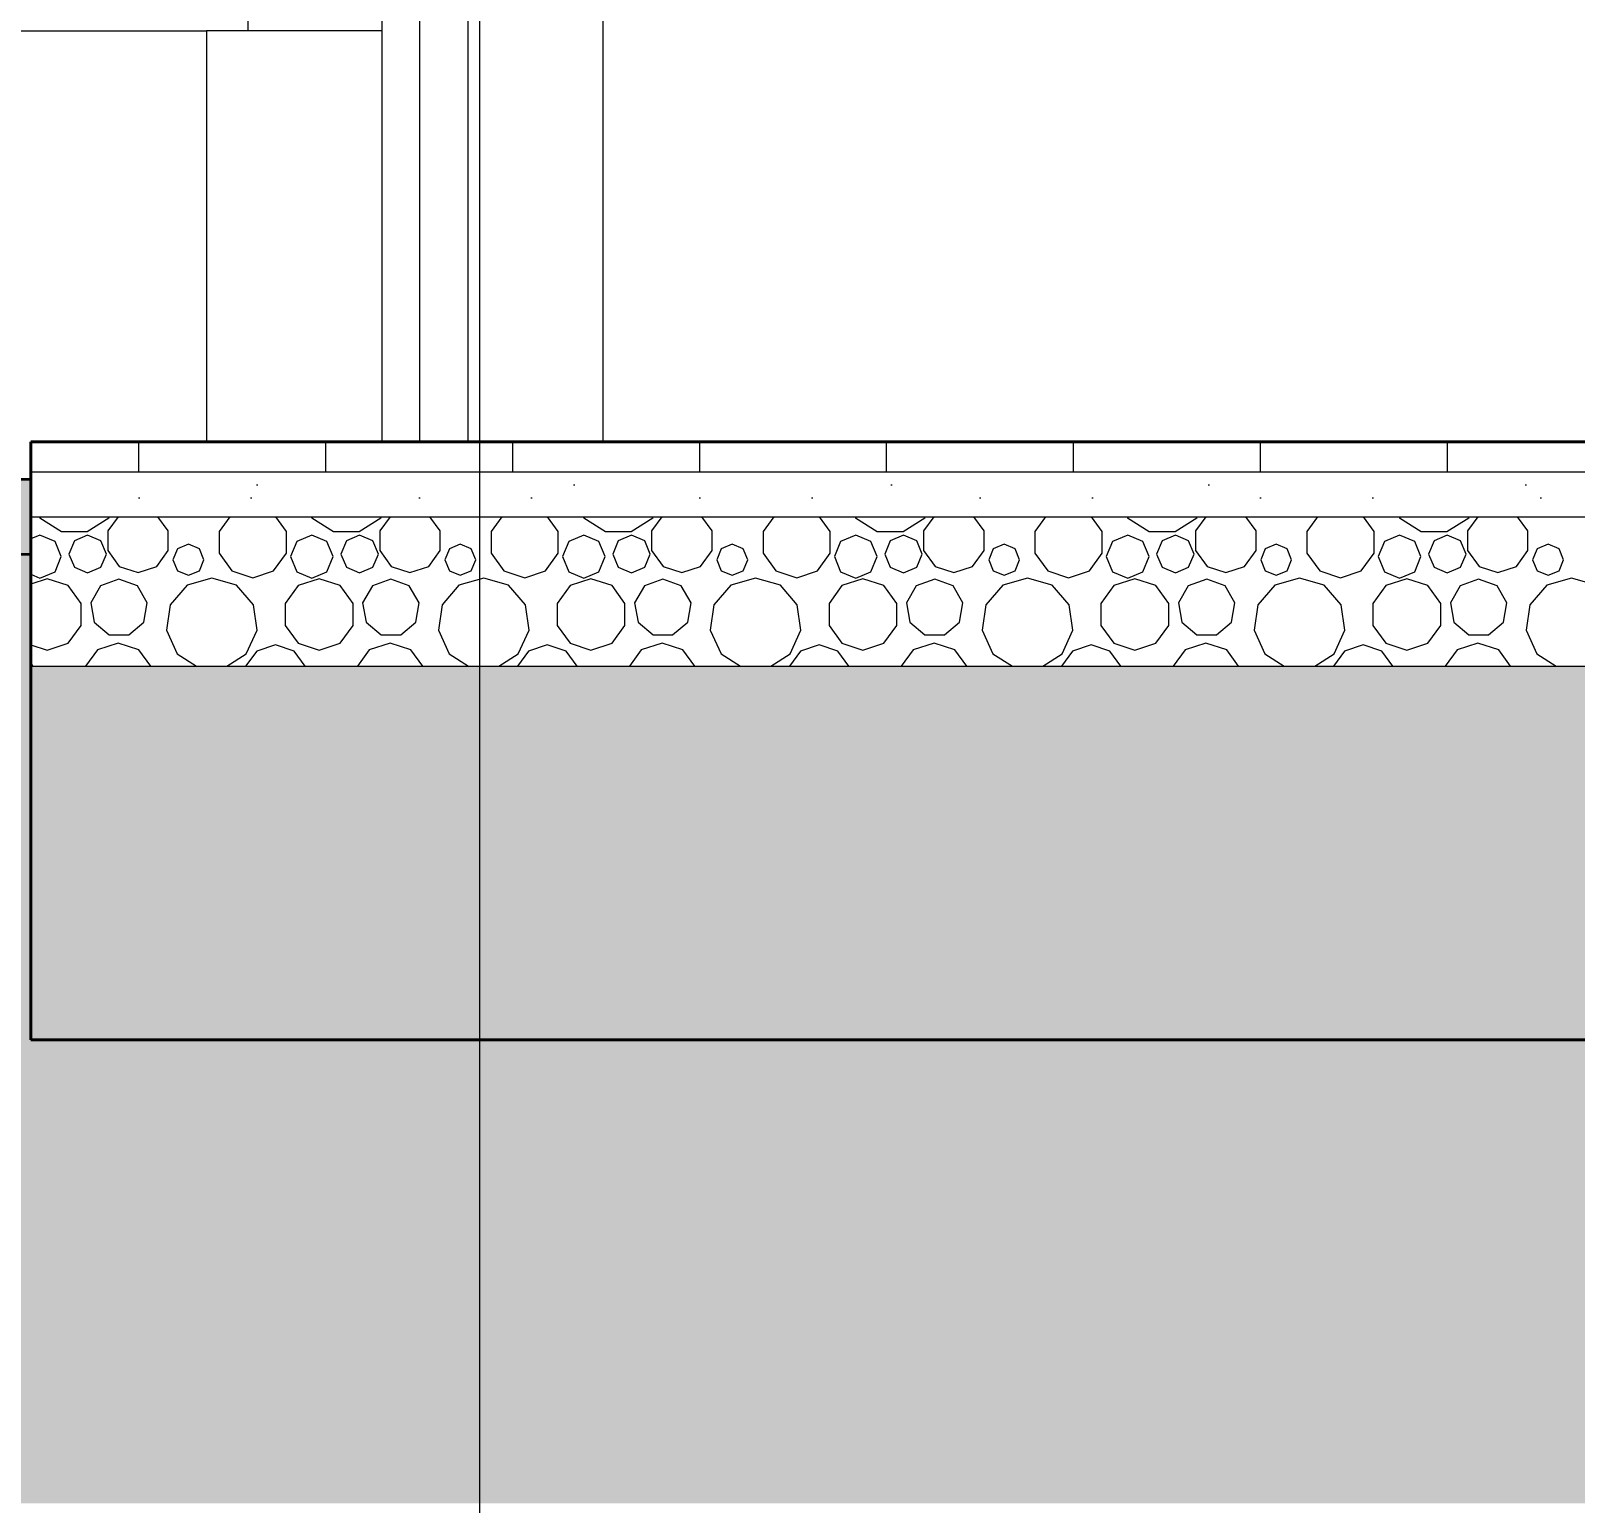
# Model space of a CAD drawing. Header units: millimetres. Extents: x 38742 to 206544, y -3832 to 13261.
# Drawn here: x 62856 to 64921, y -1420 to 550 of the extents above; entities that cross this region are included whole.
import ezdxf
from ezdxf.enums import TextEntityAlignment as Align

# ---------------------------------------------------------------- set-up
doc = ezdxf.new("R2010")
doc.units = ezdxf.units.MM
doc.header["$MEASUREMENT"] = 0
doc.linetypes.add('Штрихштриховая', pattern=[10936.110735, 5291.666508, -2116.666555, 1411.111116, -2116.666555])
for name, color, linetype in [('Двери ArchiCAD', 7, 'Continuous'), ('оси', 7, 'Continuous'), ('перекрытие', 7, 'Continuous'), ('подп стены Инжзащита', 7, 'Continuous'), ('стены02', 7, 'Continuous')]:
    doc.layers.add(name, color=color, linetype=linetype)
for name, color, linetype, lineweight in [('Двери ArchiCAD_Ном._пера__96', 7, 'Continuous', 13), ('Двери ArchiCAD_Ном._пера__97', 7, 'Continuous', 20), ('оси_Ном._пера__96', 7, 'Continuous', 13), ('перекрытие_Ном._пера__94', 252, 'Continuous', 13), ('перекрытие_Ном._пера__97', 7, 'Continuous', 20), ('перекрытие_Ном._пера__99', 7, 'Continuous', 40), ('подп стены Инжзащита_Ном._пера__94', 252, 'Continuous', 13), ('подп стены Инжзащита_Ном._пера__96', 7, 'Continuous', 13), ('подп стены Инжзащита_Ном._пера__97', 7, 'Continuous', 20), ('подп стены Инжзащита_Ном._пера__98', 7, 'Continuous', 35), ('стены02_Ном._пера__96', 7, 'Continuous', 13)]:
    doc.layers.add(name, color=color, linetype=linetype, lineweight=lineweight)
doc.styles.add('СГЕНЕРИР_СТИЛЬ_1', font='gost_2_304-81_type.ttf')
doc.dimstyles.new('СГЕНЕРИР_СТИЛЬ__2', dxfattribs={"dimtxt": 250, "dimasz": 142.5, "dimexe": 0.18, "dimexo": 200, "dimgap": 0.09, "dimtad": 1, "dimdec": 0, "dimzin": 0, "dimdsep": 46, "dimtxsty": 'СГЕНЕРИР_СТИЛЬ_1', "dimblk": 'ARROWHEAD_6', "dimblk1": 'ARROWHEAD_6', "dimblk2": 'ARROWHEAD_6', "dimcen": 0.09, "dimclrd": 7, "dimclre": 7, "dimclrt": 7, "dimadec": 0, "dimazin": 0, "dimtfac": 1, "dimtdec": 4, "dimtmove": 0, "dimatfit": 3, "dimfxl": 1, "dimtolj": 1, "dimtzin": 0, "dimarcsym": 0})

# ---------------------------------------------------------------- blocks, each defined once
blk = doc.blocks.new('Элемент разреза_9_2')
at = {"layer": 'Двери ArchiCAD_Ном._пера__96', "linetype": 'Continuous'}
for p, q in [((63145.7, 3200), (63145.7, 550)), ((63620.7, 3200), (63620.7, 0))]:
    blk.add_line(p, q, dxfattribs=at)
at = {"layer": 'Двери ArchiCAD_Ном._пера__97', "linetype": 'Continuous'}
for p, q in [((63325.7, 0), (63325.7, 3160)), ((63375.7, 0), (63375.7, 3160)), ((63440.7, 0), (63440.7, 3160)), ((63325.7, 0), (63375.7, 0))]:
    blk.add_line(p, q, dxfattribs=at)
blk = doc.blocks.new('Элемент разреза_20_2')
at = {"layer": 'стены02_Ном._пера__96', "linetype": 'Continuous'}
for p, q in [((62835.7, 550), (63090.7, 550)), ((62835.7, -50), (62835.7, 550)), ((62855.7, -50), (62835.7, -50))]:
    blk.add_line(p, q, dxfattribs=at)
blk = doc.blocks.new('Элемент разреза_21_2')
at = {"layer": 'стены02_Ном._пера__96', "linetype": 'Continuous'}
for p, q in [((63325.7, 550), (63090.7, 550)), ((63090.7, 550), (63090.7, 0))]:
    blk.add_line(p, q, dxfattribs=at)
blk = doc.blocks.new('Стандартный маркер сетки[1]_2', base_point=(63455.7, 2681.6))
at = {"layer": 'оси_Ном._пера__96', "linetype": 'Штрихштриховая'}
blk.add_line((63455.7, 1681.6), (63455.7, -2000), dxfattribs=at)
at = {"layer": 'оси_Ном._пера__96', "style": 'СГЕНЕРИР_СТИЛЬ_1'}
blk.add_attdef('AC_MarkerText_1', text='', height=350, rotation=360, dxfattribs=at).set_placement((63316.5, -3669.7), align=Align.BOTTOM_LEFT)
blk = doc.blocks.new('*X86')
at = {"layer": 'перекрытие_Ном._пера__94', "linetype": 'Continuous'}
for p, q in [((62867, -100), (62867.6, -101.3)), ((62867.6, -101.3), (62896.6, -119.9)), ((62931.1, -119.9), (62960.1, -101.3)), ((62972.3, -100), (62958.5, -119)), ((62960.1, -101.3), (62960.7, -100)), ((63039.4, -119), (63025.6, -100)), ((63121.7, -100), (63107.4, -119.7)), ((63197.4, -119.7), (63183.1, -100)), ((63230.7, -100), (63231.3, -101.3)), ((63231.3, -101.3), (63260.3, -119.9)), ((63294.8, -119.9), (63323.8, -101.3)), ((63336, -100), (63322.2, -119)), ((63323.8, -101.3), (63324.4, -100)), ((63403.1, -119), (63389.3, -100)), ((63485.4, -100), (63471.1, -119.7)), ((63561.1, -119.7), (63546.8, -100)), ((63594.4, -100), (63595, -101.3)), ((63595, -101.3), (63624, -119.9)), ((63658.5, -119.9), (63687.5, -101.3)), ((63699.7, -100), (63685.9, -119)), ((63687.5, -101.3), (63688.1, -100)), ((63766.8, -119), (63753.1, -100)), ((63849.2, -100), (63834.9, -119.7)), ((63924.8, -119.7), (63910.5, -100)), ((63958.1, -100), (63958.7, -101.3)), ((63958.7, -101.3), (63987.7, -119.9)), ((64022.2, -119.9), (64051.2, -101.3)), ((64063.4, -100), (64049.6, -119)), ((64051.2, -101.3), (64051.8, -100)), ((64130.6, -119), (64116.8, -100)), ((64212.9, -100), (64198.6, -119.7)), ((64288.6, -119.7), (64274.3, -100)), ((64321.8, -100), (64322.4, -101.3)), ((64322.4, -101.3), (64351.4, -119.9)), ((64385.9, -119.9), (64414.9, -101.3)), ((64427.1, -100), (64413.3, -119)), ((64414.9, -101.3), (64415.5, -100)), ((64494.3, -119), (64480.5, -100)), ((64576.6, -100), (64562.3, -119.7)), ((64652.3, -119.7), (64638, -100)), ((64685.5, -100), (64686.1, -101.3)), ((64686.1, -101.3), (64715.1, -119.9)), ((64749.6, -119.9), (64778.7, -101.3)), ((64790.8, -100), (64777, -119)), ((64778.7, -101.3), (64779.2, -100)), ((64858, -119), (64844.2, -100)), ((62896.6, -119.9), (62931.1, -119.9)), ((62958.5, -119), (62958.5, -145.3)), ((63039.4, -145.3), (63039.4, -119)), ((63107.4, -119.7), (63107.4, -148.9)), ((63197.4, -148.9), (63197.4, -119.7)), ((63260.3, -119.9), (63294.8, -119.9)), ((63322.2, -119), (63322.2, -145.3)), ((63403.1, -145.3), (63403.1, -119)), ((63471.1, -119.7), (63471.1, -148.9)), ((63561.1, -148.9), (63561.1, -119.7)), ((63624, -119.9), (63658.5, -119.9)), ((63685.9, -119), (63685.9, -145.3)), ((63766.8, -145.3), (63766.8, -119)), ((63834.9, -119.7), (63834.9, -148.9)), ((63924.8, -148.9), (63924.8, -119.7)), ((63987.7, -119.9), (64022.2, -119.9)), ((64049.6, -119), (64049.6, -145.3)), ((64130.6, -145.3), (64130.6, -119)), ((64198.6, -119.7), (64198.6, -148.9)), ((64288.6, -148.9), (64288.6, -119.7)), ((64351.4, -119.9), (64385.9, -119.9)), ((64413.3, -119), (64413.3, -145.3)), ((64494.3, -145.3), (64494.3, -119)), ((64562.3, -119.7), (64562.3, -148.9)), ((64652.3, -148.9), (64652.3, -119.7)), ((64715.1, -119.9), (64749.6, -119.9)), ((64777, -119), (64777, -145.3)), ((64858, -145.3), (64858, -119)), ((62867.8, -124.8), (62855.7, -129.8)), ((62888, -133.2), (62867.8, -124.8)), ((62896.3, -153.4), (62888, -133.2)), ((62913.9, -132.1), (62906.5, -149.9)), ((62931.6, -124.8), (62913.9, -132.1)), ((62949.3, -132.1), (62931.6, -124.8)), ((62956.7, -149.9), (62949.3, -132.1)), ((63051.7, -142.9), (63045.7, -157.6)), ((63066.3, -136.9), (63051.7, -142.9)), ((63081, -142.9), (63066.3, -136.9)), ((63087, -157.6), (63081, -142.9)), ((63211.3, -133.2), (63202.9, -153.4)), ((63231.5, -124.8), (63211.3, -133.2)), ((63251.7, -133.2), (63231.5, -124.8)), ((63260.1, -153.4), (63251.7, -133.2)), ((63277.6, -132.1), (63270.2, -149.9)), ((63295.3, -124.8), (63277.6, -132.1)), ((63313, -132.1), (63295.3, -124.8)), ((63320.4, -149.9), (63313, -132.1)), ((63415.4, -142.9), (63409.4, -157.6)), ((63430, -136.9), (63415.4, -142.9)), ((63444.7, -142.9), (63430, -136.9)), ((63450.7, -157.6), (63444.7, -142.9)), ((63575, -133.2), (63566.6, -153.4)), ((63595.2, -124.8), (63575, -133.2)), ((63615.4, -133.2), (63595.2, -124.8)), ((63623.8, -153.4), (63615.4, -133.2)), ((63641.3, -132.1), (63633.9, -149.9)), ((63659, -124.8), (63641.3, -132.1)), ((63676.7, -132.1), (63659, -124.8)), ((63684.1, -149.9), (63676.7, -132.1)), ((63779.1, -142.9), (63773.1, -157.6)), ((63793.7, -136.9), (63779.1, -142.9)), ((63808.4, -142.9), (63793.7, -136.9)), ((63814.4, -157.6), (63808.4, -142.9)), ((63938.7, -133.2), (63930.3, -153.4)), ((63958.9, -124.8), (63938.7, -133.2)), ((63979.1, -133.2), (63958.9, -124.8)), ((63987.5, -153.4), (63979.1, -133.2)), ((64005, -132.1), (63997.6, -149.9)), ((64022.7, -124.8), (64005, -132.1)), ((64040.4, -132.1), (64022.7, -124.8)), ((64047.8, -149.9), (64040.4, -132.1)), ((64142.8, -142.9), (64136.8, -157.6)), ((64157.5, -136.9), (64142.8, -142.9)), ((64172.1, -142.9), (64157.5, -136.9)), ((64178.1, -157.6), (64172.1, -142.9)), ((64302.4, -133.2), (64294, -153.4)), ((64322.6, -124.8), (64302.4, -133.2)), ((64342.8, -133.2), (64322.6, -124.8)), ((64351.2, -153.4), (64342.8, -133.2)), ((64368.7, -132.1), (64361.3, -149.9)), ((64386.4, -124.8), (64368.7, -132.1)), ((64404.1, -132.1), (64386.4, -124.8)), ((64411.5, -149.9), (64404.1, -132.1)), ((64506.5, -142.9), (64500.5, -157.6)), ((64521.2, -136.9), (64506.5, -142.9)), ((64535.8, -142.9), (64521.2, -136.9)), ((64541.8, -157.6), (64535.8, -142.9)), ((64666.1, -133.2), (64657.7, -153.4)), ((64686.3, -124.8), (64666.1, -133.2)), ((64706.5, -133.2), (64686.3, -124.8)), ((64714.9, -153.4), (64706.5, -133.2)), ((64732.4, -132.1), (64725, -149.9)), ((64750.1, -124.8), (64732.4, -132.1)), ((64767.9, -132.1), (64750.1, -124.8)), ((64775.2, -149.9), (64767.9, -132.1)), ((64870.2, -142.9), (64864.2, -157.6)), ((64884.9, -136.9), (64870.2, -142.9)), ((64899.5, -142.9), (64884.9, -136.9)), ((64905.5, -157.6), (64899.5, -142.9)), ((62888, -173.6), (62896.3, -153.4)), ((62906.5, -149.9), (62913.9, -167.6)), ((62949.3, -167.6), (62956.7, -149.9)), ((62958.5, -145.3), (62973.9, -166.6)), ((63024, -166.6), (63039.4, -145.3)), ((63045.7, -157.6), (63051.7, -172.2)), ((63081, -172.2), (63087, -157.6)), ((63107.4, -148.9), (63124.6, -172.6)), ((63180.2, -172.6), (63197.4, -148.9)), ((63202.9, -153.4), (63211.3, -173.6)), ((63251.7, -173.6), (63260.1, -153.4)), ((63270.2, -149.9), (63277.6, -167.6)), ((63313, -167.6), (63320.4, -149.9)), ((63322.2, -145.3), (63337.7, -166.6)), ((63387.7, -166.6), (63403.1, -145.3)), ((63409.4, -157.6), (63415.4, -172.2)), ((63444.7, -172.2), (63450.7, -157.6)), ((63471.1, -148.9), (63488.3, -172.6)), ((63544, -172.6), (63561.1, -148.9)), ((63566.6, -153.4), (63575, -173.6)), ((63615.4, -173.6), (63623.8, -153.4)), ((63633.9, -149.9), (63641.3, -167.6)), ((63676.7, -167.6), (63684.1, -149.9)), ((63685.9, -145.3), (63701.4, -166.6)), ((63751.4, -166.6), (63766.8, -145.3)), ((63773.1, -157.6), (63779.1, -172.2)), ((63808.4, -172.2), (63814.4, -157.6)), ((63834.9, -148.9), (63852, -172.6)), ((63907.7, -172.6), (63924.8, -148.9)), ((63930.3, -153.4), (63938.7, -173.6)), ((63979.1, -173.6), (63987.5, -153.4)), ((63997.6, -149.9), (64005, -167.6)), ((64040.4, -167.6), (64047.8, -149.9)), ((64049.6, -145.3), (64065.1, -166.6)), ((64115.1, -166.6), (64130.6, -145.3)), ((64136.8, -157.6), (64142.8, -172.2)), ((64172.1, -172.2), (64178.1, -157.6)), ((64198.6, -148.9), (64215.8, -172.6)), ((64271.4, -172.6), (64288.6, -148.9)), ((64294, -153.4), (64302.4, -173.6)), ((64342.8, -173.6), (64351.2, -153.4)), ((64361.3, -149.9), (64368.7, -167.6)), ((64404.1, -167.6), (64411.5, -149.9)), ((64413.3, -145.3), (64428.8, -166.6)), ((64478.8, -166.6), (64494.3, -145.3)), ((64500.5, -157.6), (64506.5, -172.2)), ((64535.8, -172.2), (64541.8, -157.6)), ((64562.3, -148.9), (64579.5, -172.6)), ((64635.1, -172.6), (64652.3, -148.9)), ((64657.7, -153.4), (64666.1, -173.6)), ((64706.5, -173.6), (64714.9, -153.4)), ((64725, -149.9), (64732.4, -167.6)), ((64767.9, -167.6), (64775.2, -149.9)), ((64777, -145.3), (64792.5, -166.6)), ((64842.5, -166.6), (64858, -145.3)), ((64864.2, -157.6), (64870.2, -172.2)), ((64899.5, -172.2), (64905.5, -157.6)), ((62855.7, -177), (62867.8, -182)), ((62877.4, -183), (62855.7, -190.1)), ((62867.8, -182), (62888, -173.6)), ((62905.5, -192.2), (62877.4, -183)), ((62913.9, -167.6), (62931.6, -174.9)), ((62931.6, -174.9), (62949.3, -167.6)), ((62973.5, -183.6), (62948.8, -192.6)), ((62998.1, -192.6), (62973.5, -183.6)), ((62973.9, -166.6), (62999, -174.7)), ((62999, -174.7), (63024, -166.6)), ((63051.7, -172.2), (63066.3, -178.2)), ((63097.6, -182), (63064.5, -191.7)), ((63066.3, -178.2), (63081, -172.2)), ((63130.7, -191.7), (63097.6, -182)), ((63124.6, -172.6), (63152.4, -181.6)), ((63152.4, -181.6), (63180.2, -172.6)), ((63211.3, -173.6), (63231.5, -182)), ((63241.1, -183), (63213.1, -192.2)), ((63231.5, -182), (63251.7, -173.6)), ((63269.2, -192.2), (63241.1, -183)), ((63277.6, -167.6), (63295.3, -174.9)), ((63295.3, -174.9), (63313, -167.6)), ((63337.2, -183.6), (63312.5, -192.6)), ((63361.8, -192.6), (63337.2, -183.6)), ((63337.7, -166.6), (63362.7, -174.7)), ((63362.7, -174.7), (63387.7, -166.6)), ((63415.4, -172.2), (63430, -178.2)), ((63461.3, -182), (63428.2, -191.7)), ((63430, -178.2), (63444.7, -172.2)), ((63494.4, -191.7), (63461.3, -182)), ((63488.3, -172.6), (63516.1, -181.6)), ((63516.1, -181.6), (63544, -172.6)), ((63575, -173.6), (63595.2, -182)), ((63604.8, -183), (63576.8, -192.2)), ((63595.2, -182), (63615.4, -173.6)), ((63632.9, -192.2), (63604.8, -183)), ((63641.3, -167.6), (63659, -174.9)), ((63659, -174.9), (63676.7, -167.6)), ((63700.9, -183.6), (63676.2, -192.6)), ((63725.5, -192.6), (63700.9, -183.6)), ((63701.4, -166.6), (63726.4, -174.7)), ((63726.4, -174.7), (63751.4, -166.6)), ((63779.1, -172.2), (63793.7, -178.2)), ((63825, -182), (63791.9, -191.7)), ((63793.7, -178.2), (63808.4, -172.2)), ((63858.1, -191.7), (63825, -182)), ((63852, -172.6), (63879.9, -181.6)), ((63879.9, -181.6), (63907.7, -172.6)), ((63938.7, -173.6), (63958.9, -182)), ((63968.5, -183), (63940.5, -192.2)), ((63958.9, -182), (63979.1, -173.6)), ((63996.6, -192.2), (63968.5, -183)), ((64005, -167.6), (64022.7, -174.9)), ((64022.7, -174.9), (64040.4, -167.6)), ((64064.6, -183.6), (64039.9, -192.6)), ((64089.2, -192.6), (64064.6, -183.6)), ((64065.1, -166.6), (64090.1, -174.7)), ((64090.1, -174.7), (64115.1, -166.6)), ((64142.8, -172.2), (64157.5, -178.2)), ((64188.7, -182), (64155.6, -191.7)), ((64157.5, -178.2), (64172.1, -172.2)), ((64221.8, -191.7), (64188.7, -182)), ((64215.8, -172.6), (64243.6, -181.6)), ((64243.6, -181.6), (64271.4, -172.6)), ((64302.4, -173.6), (64322.6, -182)), ((64332.3, -183), (64304.2, -192.2)), ((64322.6, -182), (64342.8, -173.6)), ((64360.3, -192.2), (64332.3, -183)), ((64368.7, -167.6), (64386.4, -174.9)), ((64386.4, -174.9), (64404.1, -167.6)), ((64428.3, -183.6), (64403.6, -192.6)), ((64452.9, -192.6), (64428.3, -183.6)), ((64428.8, -166.6), (64453.8, -174.7)), ((64453.8, -174.7), (64478.8, -166.6)), ((64506.5, -172.2), (64521.2, -178.2)), ((64552.4, -182), (64519.3, -191.7)), ((64521.2, -178.2), (64535.8, -172.2)), ((64585.5, -191.7), (64552.4, -182)), ((64579.5, -172.6), (64607.3, -181.6)), ((64607.3, -181.6), (64635.1, -172.6)), ((64666.1, -173.6), (64686.3, -182)), ((64696, -183), (64667.9, -192.2)), ((64686.3, -182), (64706.5, -173.6)), ((64724, -192.2), (64696, -183)), ((64732.4, -167.6), (64750.1, -174.9)), ((64750.1, -174.9), (64767.9, -167.6)), ((64792, -183.6), (64767.3, -192.6)), ((64816.6, -192.6), (64792, -183.6)), ((64792.5, -166.6), (64817.5, -174.7)), ((64817.5, -174.7), (64842.5, -166.6)), ((64870.2, -172.2), (64884.9, -178.2)), ((64916.1, -182), (64883, -191.7)), ((64884.9, -178.2), (64899.5, -172.2)), ((64949.2, -191.7), (64916.1, -182)), ((62922.8, -216), (62905.5, -192.2)), ((62948.8, -192.6), (62935.7, -215.3)), ((63011.2, -215.3), (62998.1, -192.6)), ((63064.5, -191.7), (63041.9, -217.8)), ((63153.2, -217.8), (63130.7, -191.7)), ((63213.1, -192.2), (63195.8, -216)), ((63286.5, -216), (63269.2, -192.2)), ((63312.5, -192.6), (63299.4, -215.3)), ((63374.9, -215.3), (63361.8, -192.6)), ((63428.2, -191.7), (63405.6, -217.8)), ((63517, -217.8), (63494.4, -191.7)), ((63576.8, -192.2), (63559.5, -216)), ((63650.2, -216), (63632.9, -192.2)), ((63676.2, -192.6), (63663.1, -215.3)), ((63738.6, -215.3), (63725.5, -192.6)), ((63791.9, -191.7), (63769.3, -217.8)), ((63880.7, -217.8), (63858.1, -191.7)), ((63940.5, -192.2), (63923.2, -216)), ((64013.9, -216), (63996.6, -192.2)), ((64039.9, -192.6), (64026.8, -215.3)), ((64102.3, -215.3), (64089.2, -192.6)), ((64155.6, -191.7), (64133, -217.8)), ((64244.4, -217.8), (64221.8, -191.7)), ((64304.2, -192.2), (64286.9, -216)), ((64377.6, -216), (64360.3, -192.2)), ((64403.6, -192.6), (64390.5, -215.3)), ((64466.1, -215.3), (64452.9, -192.6)), ((64519.3, -191.7), (64496.7, -217.8)), ((64608.1, -217.8), (64585.5, -191.7)), ((64667.9, -192.2), (64650.6, -216)), ((64741.3, -216), (64724, -192.2)), ((64767.3, -192.6), (64754.2, -215.3)), ((64829.8, -215.3), (64816.6, -192.6)), ((64883, -191.7), (64860.4, -217.8)), ((62922.8, -245.5), (62922.8, -216)), ((62935.7, -215.3), (62940.2, -241.1)), ((63006.7, -241.1), (63011.2, -215.3)), ((63041.9, -217.8), (63037, -251.9)), ((63158.2, -251.9), (63153.2, -217.8)), ((63195.8, -216), (63195.8, -245.5)), ((63286.5, -245.5), (63286.5, -216)), ((63299.4, -215.3), (63303.9, -241.1)), ((63370.4, -241.1), (63374.9, -215.3)), ((63405.6, -217.8), (63400.7, -251.9)), ((63521.9, -251.9), (63517, -217.8)), ((63559.5, -216), (63559.5, -245.5)), ((63650.2, -245.5), (63650.2, -216)), ((63663.1, -215.3), (63667.7, -241.1)), ((63734.1, -241.1), (63738.6, -215.3)), ((63769.3, -217.8), (63764.4, -251.9)), ((63885.6, -251.9), (63880.7, -217.8)), ((63923.2, -216), (63923.2, -245.5)), ((64013.9, -245.5), (64013.9, -216)), ((64026.8, -215.3), (64031.4, -241.1)), ((64097.8, -241.1), (64102.3, -215.3)), ((64133, -217.8), (64128.1, -251.9)), ((64249.3, -251.9), (64244.4, -217.8)), ((64286.9, -216), (64286.9, -245.5)), ((64377.6, -245.5), (64377.6, -216)), ((64390.5, -215.3), (64395.1, -241.1)), ((64461.5, -241.1), (64466.1, -215.3)), ((64496.7, -217.8), (64491.8, -251.9)), ((64613, -251.9), (64608.1, -217.8)), ((64650.6, -216), (64650.6, -245.5)), ((64741.3, -245.5), (64741.3, -216)), ((64754.2, -215.3), (64758.8, -241.1)), ((64825.2, -241.1), (64829.8, -215.3)), ((64860.4, -217.8), (64855.5, -251.9)), ((62905.5, -269.3), (62922.8, -245.5)), ((62940.2, -241.1), (62960.3, -258)), ((62986.6, -258), (63006.7, -241.1)), ((63195.8, -245.5), (63213.1, -269.3)), ((63269.2, -269.3), (63286.5, -245.5)), ((63303.9, -241.1), (63324, -258)), ((63350.3, -258), (63370.4, -241.1)), ((63559.5, -245.5), (63576.8, -269.3)), ((63632.9, -269.3), (63650.2, -245.5)), ((63667.7, -241.1), (63687.8, -258)), ((63714, -258), (63734.1, -241.1)), ((63923.2, -245.5), (63940.5, -269.3)), ((63996.6, -269.3), (64013.9, -245.5)), ((64031.4, -241.1), (64051.5, -258)), ((64077.7, -258), (64097.8, -241.1)), ((64286.9, -245.5), (64304.2, -269.3)), ((64360.3, -269.3), (64377.6, -245.5)), ((64395.1, -241.1), (64415.2, -258)), ((64441.4, -258), (64461.5, -241.1)), ((64650.6, -245.5), (64667.9, -269.3)), ((64724, -269.3), (64741.3, -245.5)), ((64758.8, -241.1), (64778.9, -258)), ((64805.1, -258), (64825.2, -241.1)), ((62960.3, -258), (62986.6, -258)), ((63037, -251.9), (63051.3, -283.3)), ((63143.8, -283.3), (63158.2, -251.9)), ((63324, -258), (63350.3, -258)), ((63400.7, -251.9), (63415, -283.3)), ((63507.5, -283.3), (63521.9, -251.9)), ((63687.8, -258), (63714, -258)), ((63764.4, -251.9), (63778.7, -283.3)), ((63871.2, -283.3), (63885.6, -251.9)), ((64051.5, -258), (64077.7, -258)), ((64128.1, -251.9), (64142.4, -283.3)), ((64234.9, -283.3), (64249.3, -251.9)), ((64415.2, -258), (64441.4, -258)), ((64491.8, -251.9), (64506.1, -283.3)), ((64598.7, -283.3), (64613, -251.9)), ((64778.9, -258), (64805.1, -258)), ((64855.5, -251.9), (64869.8, -283.3)), ((62855.7, -271.4), (62877.4, -278.5)), ((62877.4, -278.5), (62905.5, -269.3)), ((62944.6, -278), (62928.7, -300)), ((62972.4, -269), (62944.6, -278)), ((63000.2, -278), (62972.4, -269)), ((63016.2, -300), (63000.2, -278)), ((63051.3, -283.3), (63077.3, -300)), ((63117.8, -300), (63143.8, -283.3)), ((63157.7, -279.7), (63142.9, -300)), ((63182.7, -271.6), (63157.7, -279.7)), ((63207.7, -279.7), (63182.7, -271.6)), ((63222.4, -300), (63207.7, -279.7)), ((63213.1, -269.3), (63241.1, -278.5)), ((63241.1, -278.5), (63269.2, -269.3)), ((63308.3, -278), (63292.4, -300)), ((63336.1, -269), (63308.3, -278)), ((63364, -278), (63336.1, -269)), ((63379.9, -300), (63364, -278)), ((63415, -283.3), (63441, -300)), ((63481.5, -300), (63507.5, -283.3)), ((63521.4, -279.7), (63506.6, -300)), ((63546.4, -271.6), (63521.4, -279.7)), ((63571.4, -279.7), (63546.4, -271.6)), ((63586.1, -300), (63571.4, -279.7)), ((63576.8, -269.3), (63604.8, -278.5)), ((63604.8, -278.5), (63632.9, -269.3)), ((63672, -278), (63656.1, -300)), ((63699.9, -269), (63672, -278)), ((63727.7, -278), (63699.9, -269)), ((63743.6, -300), (63727.7, -278)), ((63778.7, -283.3), (63804.7, -300)), ((63845.2, -300), (63871.2, -283.3)), ((63885.1, -279.7), (63870.3, -300)), ((63910.1, -271.6), (63885.1, -279.7)), ((63935.1, -279.7), (63910.1, -271.6)), ((63949.8, -300), (63935.1, -279.7)), ((63940.5, -269.3), (63968.5, -278.5)), ((63968.5, -278.5), (63996.6, -269.3)), ((64035.8, -278), (64019.8, -300)), ((64063.6, -269), (64035.8, -278)), ((64091.4, -278), (64063.6, -269)), ((64107.3, -300), (64091.4, -278)), ((64142.4, -283.3), (64168.4, -300)), ((64209, -300), (64234.9, -283.3)), ((64248.8, -279.7), (64234, -300)), ((64273.8, -271.6), (64248.8, -279.7)), ((64298.8, -279.7), (64273.8, -271.6)), ((64313.5, -300), (64298.8, -279.7)), ((64304.2, -269.3), (64332.3, -278.5)), ((64332.3, -278.5), (64360.3, -269.3)), ((64399.5, -278), (64383.5, -300)), ((64427.3, -269), (64399.5, -278)), ((64455.1, -278), (64427.3, -269)), ((64471, -300), (64455.1, -278)), ((64506.1, -283.3), (64532.1, -300)), ((64572.7, -300), (64598.7, -283.3)), ((64612.5, -279.7), (64597.7, -300)), ((64637.5, -271.6), (64612.5, -279.7)), ((64662.5, -279.7), (64637.5, -271.6)), ((64677.3, -300), (64662.5, -279.7)), ((64667.9, -269.3), (64696, -278.5)), ((64696, -278.5), (64724, -269.3)), ((64763.2, -278), (64747.2, -300)), ((64791, -269), (64763.2, -278)), ((64818.8, -278), (64791, -269)), ((64834.7, -300), (64818.8, -278)), ((64869.8, -283.3), (64895.8, -300)), ((62858.7, -300), (62855.7, -295.8))]:
    blk.add_line(p, q, dxfattribs=at)
blk = doc.blocks.new('Элемент разреза_62_2')
at = {"layer": 'перекрытие_Ном._пера__94', "linetype": 'Continuous'}
h = blk.add_hatch(dxfattribs=at)
h.set_pattern_fill('СЕТКА_25X25_0002', color=256, style=0, pattern_type=2)
h.set_pattern_definition([(0, (0, 0), (0, 250), []), (90, (0, 0), (-250, 0), [])])
h.paths.add_polyline_path([(72455.7, -40), (72455.7, 0), (62855.7, 0), (62855.7, -40)])
h = blk.add_hatch(dxfattribs=at)
h.set_pattern_fill('БЕТОН_ЛЕГКИЙ_0002', color=256, style=0, pattern_type=2)
h.set_pattern_definition([(0, (0, 0), (0, 779.423), [48.75, -401.25]), (0, (225, 389.7), (0, 779.423), [48.75, -401.25]), (60, (0, 0), (-675, 389.7114), [48.75, -401.25]), (60, (450, 0), (-675, 389.7114), [48.75, -401.25]), (120, (48.75, 0), (675, 389.7114), [48.75, -401.25]), (120, (498.75, 0), (675, 389.7114), [48.75, -401.25]), (0, (0, 75), (0, 150), [0, -150, 0, -225]), (45, (75, 75), (-106.06602, 106.06602), [0, -112.5, 0, -187.5])])
h.paths.add_polyline_path([(72455.7, -100), (72455.7, -40), (62855.7, -40), (62855.7, -100)])
blk.add_hatch(color=256, dxfattribs=at).paths.add_polyline_path([(62855.7, -800), (72455.7, -800), (72455.7, -300), (62855.7, -300)])
at = {"layer": 'перекрытие_Ном._пера__97', "linetype": 'Continuous'}
for p, q in [((62855.7, -40), (72455.7, -40)), ((62855.7, -40), (72455.7, -40)), ((62855.7, -100), (72455.7, -100)), ((62855.7, -100), (72455.7, -100)), ((62855.7, -300), (72455.7, -300)), ((62855.7, -300), (72455.7, -300))]:
    blk.add_line(p, q, dxfattribs=at)
at = {"layer": 'перекрытие_Ном._пера__99', "linetype": 'Continuous'}
for p, q in [((62855.7, 0), (72455.7, 0)), ((62855.7, -40), (62855.7, 0)), ((62855.7, -100), (62855.7, -40)), ((62855.7, -300), (62855.7, -100)), ((62855.7, -800), (62855.7, -300)), ((62855.7, -800), (72455.7, -800))]:
    blk.add_line(p, q, dxfattribs=at)
at = {"layer": 'перекрытие'}
blk.add_blockref('*X86', (0, 0), dxfattribs=at)
blk = doc.blocks.new('*D89')
at = {"layer": 'подп стены Инжзащита_Ном._пера__96', "linetype": 'Continuous', "transparency": 16777216}
for p, q in [((66781.3, -800), (66781.3, -300)), ((66921.9, -800), (66581.3, -800)), ((66781.3, -912.5), (66781.3, -800))]:
    blk.add_line(p, q, dxfattribs=at)
at = {"layer": 'подп стены Инжзащита_Ном._пера__97', "linetype": 'Continuous', "transparency": 16777216}
for p, q in [((66706.3, -225), (66856.3, -375)), ((66706.3, -725), (66856.3, -875))]:
    blk.add_line(p, q, dxfattribs=at)
at = {"layer": 'подп стены Инжзащита_Ном._пера__97', "transparency": 16777216, "insert": (66731.3, -1398.6), "char_height": 250, "attachment_point": 7, "rotation": 90, "style": 'СГЕНЕРИР_СТИЛЬ_1'}
blk.add_mtext('{500}', dxfattribs=at)
blk = doc.blocks.new('ARROWHEAD_6')
at = {"color": 0, "linetype": 'Continuous', "lineweight": 0}
for p, q in [((-0.5, -0.5), (0.5, 0.5)), ((0, 0), (-1, 0))]:
    blk.add_line(p, q, dxfattribs=at)
blk = doc.blocks.new('*D90')
at = {"layer": 'подп стены Инжзащита_Ном._пера__96', "linetype": 'Continuous', "transparency": 16777216}
for p, q in [((66981.3, 0), (66640.7, 0)), ((66781.3, -300), (66781.3, 0)), ((66921.9, -300), (66581.3, -300)), ((66781.3, -800), (66781.3, -300))]:
    blk.add_line(p, q, dxfattribs=at)
at = {"layer": 'подп стены Инжзащита_Ном._пера__97', "linetype": 'Continuous', "transparency": 16777216}
for p, q in [((66706.3, 75), (66856.3, -75)), ((66706.3, -225), (66856.3, -375))]:
    blk.add_line(p, q, dxfattribs=at)

msp = doc.modelspace()

# ---------------------------------------------------------------- hatches: boundary and pattern name
at = {"layer": 'подп стены Инжзащита_Ном._пера__94', "linetype": 'Continuous'}
msp.add_hatch(color=256, dxfattribs=at).paths.add_polyline_path([(62855.7, -50), (44106.3, -50), (44106.3, -150), (62855.7, -150)])
at = {"layer": 'подп стены Инжзащита_Ном._пера__97', "linetype": 'Continuous'}
h = msp.add_hatch(dxfattribs=at)
h.set_pattern_fill('ГРУНТ_0002', color=256, style=0, pattern_type=2)
h.set_pattern_definition([(45, (0, 0), (-275.7716, 275.7716), []), (45, (-91.9, 91.9), (-551.543, 551.543), []), (45, (-183.85, 183.85), (-551.543, 551.543), []), (135, (-275.77, 275.77), (91.92388, 91.92388), [390, -390])])
h.paths.add_polyline_path([(39484.7, -825.3), (39282.3, -1634.9), (38741.8, -1322.8), (39035.1, -150), (62855.7, -150), (62855.7, -800), (72601.8, -800), (72601.8, -1419.9), (62013.8, -1419.9), (62013.8, -825.3)])

# ---------------------------------------------------------------- linework, layer by layer
at = {"layer": 'подп стены Инжзащита_Ном._пера__98', "linetype": 'Continuous', "flags": 128}
msp.add_lwpolyline([(62855.7, -50), (44106.3, -50), (44106.3, -150), (62855.7, -150)], close=True, dxfattribs=at)

# ---------------------------------------------------------------- block references
at = {"layer": 'Двери ArchiCAD'}
msp.add_blockref('Элемент разреза_9_2', (0, 0), dxfattribs=at)
at = {"layer": 'оси', "color": 251, "linetype": 'Continuous', "lineweight": 13}
msp.add_blockref('Стандартный маркер сетки[1]_2', (63455.7, 2681.6), dxfattribs=at)
at = {"layer": 'перекрытие'}
msp.add_blockref('Элемент разреза_62_2', (0, 0), dxfattribs=at)
at = {"layer": 'стены02'}
for name in ['Элемент разреза_20_2', 'Элемент разреза_21_2']:
    msp.add_blockref(name, (0, 0), dxfattribs=at)

# ---------------------------------------------------------------- dimensions: what is measured, and where the dimension line sits
at = {"layer": 'подп стены Инжзащита', "linetype": 'Continuous'}
for base, p1, p2, picture, middle in [((66781.3, 0), (63160.7, -300), (66811.4, 0), '*D90', (66606.3, 359.6)), ((66781.3, -300), (62855.7, -800), (63160.7, -300), '*D89', (66606.3, -1114.1))]:
    dim = msp.add_linear_dim(base=base, p1=p1, p2=p2, angle=90, dimstyle='СГЕНЕРИР_СТИЛЬ__2', dxfattribs=at)
    dim.commit()
    dim.dimension.update_dxf_attribs({"geometry": picture, "text_midpoint": middle, "dimtype": 160, "text_rotation": 90})

doc.saveas('drawing.dxf')
